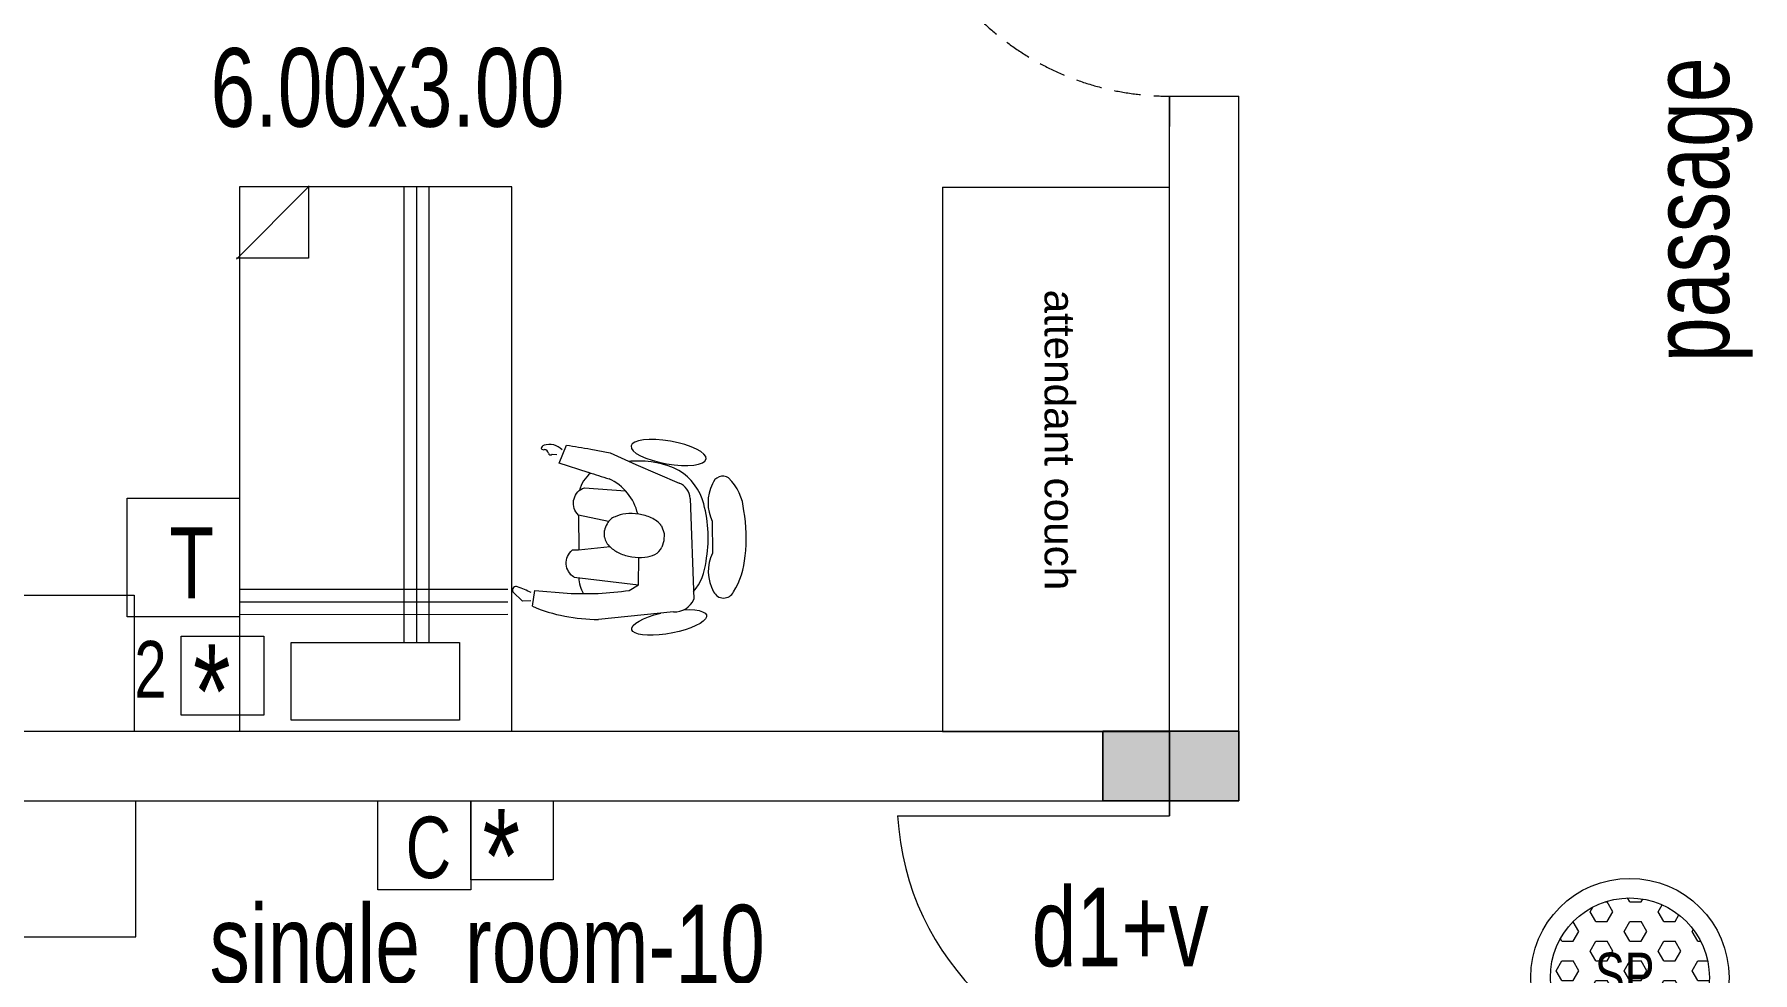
# Model space of a CAD drawing. Header units: metres. Extents: x 191982 to 427160, y -8904 to 80370.
# Drawn here: x 320186 to 325869, y 51013 to 54116 of the extents above; entities that cross this region are included whole.
import ezdxf

# ---------------------------------------------------------------- set-up
doc = ezdxf.new("R2010")
doc.units = ezdxf.units.M
doc.header["$LTSCALE"] = 700
doc.header["$MEASUREMENT"] = 0
doc.linetypes.add('HIDDEN2', pattern=[0.1875, 0.125, -0.0625])
doc.layers.get('0').update_dxf_attribs({"lineweight": 9})
for name, color, linetype, lineweight in [('FURNITURE', 7, 'Continuous', 9), ('MAIN GATE', 7, 'Continuous', 9), ('NEW PLANS', 7, 'Continuous', 9), ('TEXT', 7, 'Continuous', 9)]:
    doc.layers.add(name, color=color, linetype=linetype, lineweight=lineweight)
doc.styles.get("Standard").update_dxf_attribs({"font": 'swisscl.ttf'})

# ---------------------------------------------------------------- blocks, each defined once
blk = doc.blocks.new('A$C68D14229')
for p, q in [((0.53, 0.15), (0.53, 72.15)), ((0.53, 72.15), (36.53, 72.15)), ((36.53, 72.15), (36.53, 0.15)), ((22.29, 60.4), (22.29, 0.15)), ((23.96, 60.4), (23.96, 0.15)), ((25.62, 60.4), (25.62, 0.15)), ((0.53, 56.71), (36, 56.69)), ((0.53, 55.02), (36, 55.02)), ((0.53, 53.36), (36, 53.36)), ((0.11, 9.73), (9.63, 0.15)), ((9.63, 9.58), (0.11, 9.58)), ((9.63, 0), (9.63, 9.58)), ((36.53, 0.15), (0.53, 0.15))]:
    blk.add_line(p, q)
blk.add_lwpolyline([(29.63, 70.7), (7.38, 70.7), (7.38, 60.4), (29.63, 60.4)], close=True)
blk = doc.blocks.new('CHAIR HUMAN')
at = {"layer": 'FURNITURE', "color": 8}
for p, q in [((-28.18, 22.59), (-29.99, 21.39)), ((-26.87, 22.25), (-28.18, 22.59)), ((-26.45, 23.08), (-26.56, 20.53)), ((-3.93, 19.47), (-15.58, 23.06)), ((-26.56, 20.53), (-21.37, 19.91)), ((-20.78, 17.15), (-10.32, 16.32)), ((-11.62, 17.49), (-10.32, 16.32)), ((-4.91, 0.99), (-1.09, 16.82)), ((-10.32, 16.32), (-11.13, 11.96)), ((-20.96, 12.75), (-21.91, 12.95)), ((-16.02, 11.22), (-20.96, 12.75)), ((-17.24, 9.83), (-17.46, 8.82)), ((-17.08, 7.25), (-22.07, 7.18)), ((-8.57, 6.25), (-7.89, 7.38)), ((-21.86, 0.1), (-26.79, -0.42)), ((-21.97, 2.68), (-15.4, 1.86)), ((-28.18, -1.64), (-27.4, -1.72)), ((-26.79, -0.42), (-26.2, -3.51)), ((-19.05, -3.7), (-14.6, -2.65)), ((-14.6, -2.65), (-7.15, -1.1)), ((-26.2, -3.51), (-26.2, -3.51)), ((-26.2, -3.51), (-26.2, -3.51)), ((-22.22, -3.67), (-19.05, -3.7))]:
    blk.add_line(p, q, dxfattribs=at)
at = {"layer": 'FURNITURE', "color": 253}
for p, q in [((-7.89, 7.38), (-7.74, 8.53)), ((-7.74, 8.53), (-7.84, 9.63))]:
    blk.add_line(p, q, dxfattribs=at)
at = {"layer": 'FURNITURE'}
blk.add_line((-22.25, 2.83), (-21.97, 2.68), dxfattribs=at)
for points in [[(-20.01, 17.09, -0.12585), (-18.76, 19.46, -0.12585)], [(-1.39, 15.6, -0.1466), (-0.38, 10.46, -0.10836), (-2.58, 1.41, -0.19652), (-7.57, -3.09, -0.140333), (-15.07, -3.08, -0.015809), (-15.85, -2.91, -0.015809)], [(-21.47, 0.14, -0.171126), (-22.7, 3.27)]]:
    blk.add_lwpolyline(points, format="xyb", dxfattribs=at)
blk.add_lwpolyline([(-0.68, 3.9), (0.35, 8.92, -0.246024), (1.78, 15, -0.627364), (4.93, 14.41, -0.121702), (5.63, 8.35, -0.072521), (3.99, 1.22, -0.181268), (0.53, -3.48, -0.504268), (-1.83, -2.01, -0.233344), (-0.68, 3.9, -0.38021)], format="xyb", close=True, dxfattribs=at)
blk.add_lwpolyline([(-22.03, 7.18), (-20.9, 12.74)], dxfattribs=at)
at = {"layer": 'FURNITURE', "color": 8}
for centre, start, end in [((-19.84, 14.64), 110.5954, 219.206), ((-20.6, 4.94), 123.3791, 231.9897)]:
    blk.add_arc(centre, 2.68, start, end, dxfattribs=at)
at = {"layer": 'FURNITURE', "color": 8, "extrusion": (0, 0, -1)}
for centre, major_axis, ratio, start_param, end_param in [((-21.07, 0.76), (24.86, -0.06), 0.919648, 4.491971, 4.932807), ((-29.52, 21.04), (0, -0.588), 1, -0.181994, 2.206091), ((-37.86, 66.35), (46.66, 0), 1, 1.337822, 1.388802), ((-27.59, -25.99), (47.8, -11.87), 0.939866, 4.610213, 4.814565), ((-4.47, 16.04), (3.47, 0), 1, 4.867739, 6.055789), ((-14.85, 8.96), (2.54, 0), 1, 3.491617, 4.236706), ((-13.09, 6.41), (0, -5.63), 1, 2.594814, 2.913029), ((-12.59, 4.24), (0, -7.86), 1, 2.913029, 3.182008), ((-12.59, 4.24), (7.86, 0), 1, 4.752804, 5.021783), ((-11.96, 6.18), (0, -5.82), 1, 3.450037, 3.73676), ((-14.56, 8.79), (0, -2.9), 1, 1.166218, 1.580842), ((-10.5, 8.91), (0, -2.76), 1, 3.85574, 4.450397), ((-15.1, 8.15), (2.18, 0), 1, 2.108812, 2.908893), ((-12.91, 10.84), (0, -5.63), 1, 0.309394, 0.627609), ((-11.21, 9.18), (3.94, 0), 1, 0.836911, 1.376484), ((-20.3, 8.59), (8.35, 0), 1, 0.429031, 1.337682), ((-12.23, 12.96), (0, -7.86), 1, 0.040415, 0.309394), ((-12.23, 12.96), (0, -7.86), 1, -0.228563, 0.040415), ((6.06, -246.49), (0, -248.16), 1, 3.028829, 3.042968), ((-7.75, 1.79), (2.95, 0), 1, 0.274705, 1.364745), ((-29.74, -2.48), (0.428, 0), 1, 3.842995, 5.296205), ((-28.34, -0.27), (2.87, 0), 1, 0.966213, 2.087194), ((-29.43, -1.43), (0, -0.689), 1, -1.1852, 0.10245), ((-28.47, -1.82), (0, -0.345), 1, 1.956393, 4.171446), ((-34.81, -265.82), (0, -262.45), 1, 3.174422, 3.189594)]:
    blk.add_ellipse(centre, major_axis=major_axis, ratio=ratio, start_param=start_param, end_param=end_param, dxfattribs=at)
at = {"layer": 'FURNITURE'}
blk.add_ellipse((-4.28, 21.29, -17.21), major_axis=(-5.69, 2.31), ratio=0.286876, start_param=2.025834, end_param=7.681694, dxfattribs=at)
at = {"layer": 'FURNITURE', "color": 253, "extrusion": (0, 0, -1)}
blk.add_ellipse((-29.46, -2.23), major_axis=(0.602, 0), ratio=1, start_param=2.087194, end_param=3.199031, dxfattribs=at)
at = {"layer": 'FURNITURE'}
blk.add_ellipse((-9.79, -5.6, -17.21), major_axis=(-6.15, 0.17), ratio=0.3, dxfattribs=at)
blk = doc.blocks.new('DAS')
at = {"layer": 'MAIN GATE'}
h = blk.add_hatch(dxfattribs=at)
h.set_pattern_fill('HEX', color=1, scale=0.3, style=0)
h.paths.add_polyline_path([(-3163.779, -2.1999, 1), (-3163.253, -2.1999, 1)])
at = {"layer": 'MAIN GATE', "color": 5}
for radius in [0.3279, 0.263]:
    blk.add_circle((-3163.516, -2.1999), radius, dxfattribs=at)
at = {"layer": 'NEW PLANS', "color": 7}
blk.add_text('SP', height=0.144, dxfattribs=at).set_placement((-3163.6314, -2.2621))

msp = doc.modelspace()

# ---------------------------------------------------------------- hatches: boundary and pattern name
at = {"layer": 'NEW PLANS'}
for points in [[(323719.904, 51811.692), (323719.904, 51581.692), (323939.904, 51581.692), (323939.904, 51811.692)], [(323939.904, 51581.692), (323719.904, 51581.692), (323719.904, 51811.692), (323939.904, 51811.692)], [(323719.904, 51811.692), (323719.904, 51581.692), (323939.904, 51581.692), (323939.904, 51811.692)], [(323719.904, 51581.692), (323719.904, 51811.692), (323939.904, 51811.692), (323939.904, 51581.692)], [(323949.904, 51581.692), (323949.904, 51811.692), (323719.904, 51811.692), (323719.904, 51581.692)], [(323949.904, 51581.692), (323949.904, 51811.692), (323719.904, 51811.692), (323719.904, 51581.692)], [(323719.904, 51811.692), (323719.904, 51581.692), (323939.904, 51581.692), (323939.904, 51811.692)], [(323719.904, 51811.692), (323719.904, 51581.692), (323939.904, 51581.692), (323939.904, 51811.692)], [(323719.904, 51811.692), (323719.904, 51581.692), (323939.904, 51581.692), (323939.904, 51811.692)], [(323719.904, 51811.692), (323719.904, 51581.692), (323939.904, 51581.692), (323939.904, 51811.692)], [(323949.904, 51811.692), (323949.904, 51581.692), (323719.904, 51581.692), (323719.904, 51811.692)], [(323949.904, 51811.692), (323949.904, 51581.692), (323719.904, 51581.692), (323719.904, 51811.692)], [(323719.904, 51811.692), (323719.904, 51581.692), (323939.904, 51581.692), (323939.904, 51811.692)], [(323719.904, 51811.692), (323719.904, 51581.692), (323939.904, 51581.692), (323939.904, 51811.692)], [(323949.904, 51811.692), (323949.904, 51581.692), (323719.904, 51581.692), (323719.904, 51811.692)], [(323949.904, 51811.692), (323949.904, 51581.692), (323719.904, 51581.692), (323719.904, 51811.692)], [(323719.904, 51811.692), (323719.904, 51581.692), (323939.904, 51581.692), (323939.904, 51811.692)], [(323719.904, 51811.692), (323719.904, 51581.692), (323939.904, 51581.692), (323939.904, 51811.692)], [(323719.904, 51811.692), (323719.904, 51581.692), (323939.904, 51581.692), (323939.904, 51811.692)], [(323719.904, 51811.692), (323719.904, 51581.692), (323939.904, 51581.692), (323939.904, 51811.692)], [(323949.904, 51811.692), (323949.904, 51581.692), (323719.904, 51581.692), (323719.904, 51811.692)], [(323949.904, 51811.692), (323949.904, 51581.692), (323719.904, 51581.692), (323719.904, 51811.692)], [(323719.904, 51811.692), (323719.904, 51581.692), (323939.904, 51581.692), (323939.904, 51811.692)], [(323719.904, 51811.692), (323719.904, 51581.692), (323939.904, 51581.692), (323939.904, 51811.692)], [(323719.904, 51811.692), (323719.904, 51581.692), (323939.904, 51581.692), (323939.904, 51811.692)], [(323719.904, 51811.692), (323719.904, 51581.692), (323939.904, 51581.692), (323939.904, 51811.692)], [(323719.904, 51811.692), (323719.904, 51581.692), (323939.904, 51581.692), (323939.904, 51811.692)], [(323719.904, 51811.692), (323719.904, 51581.692), (323939.904, 51581.692), (323939.904, 51811.692)], [(323949.904, 51811.692), (323949.904, 51581.692), (323719.904, 51581.692), (323719.904, 51811.692)], [(323949.904, 51811.692), (323949.904, 51581.692), (323719.904, 51581.692), (323719.904, 51811.692)], [(323719.904, 51811.692), (323719.904, 51581.692), (323939.904, 51581.692), (323939.904, 51811.692)], [(323939.904, 51811.692), (323939.904, 51581.692), (324169.904, 51581.692), (324169.904, 51811.692)], [(323939.904, 51581.692), (323939.904, 51811.692), (324169.904, 51811.692), (324169.904, 51581.692)], [(323939.904, 51811.692), (323939.904, 51581.692), (324169.904, 51581.692), (324169.904, 51811.692)], [(323939.904, 51581.692), (323939.904, 51811.692), (324169.904, 51811.692), (324169.904, 51581.692)], [(323939.904, 51811.692), (323939.904, 51581.692), (324169.904, 51581.692), (324169.904, 51811.692)], [(323939.904, 51811.692), (323939.904, 51581.692), (324169.904, 51581.692), (324169.904, 51811.692)], [(323939.904, 51811.692), (323939.904, 51581.692), (324169.904, 51581.692), (324169.904, 51811.692)], [(323939.904, 51811.692), (323939.904, 51581.692), (324169.904, 51581.692), (324169.904, 51811.692)], [(323939.904, 51811.692), (323939.904, 51581.692), (324169.904, 51581.692), (324169.904, 51811.692)], [(323939.904, 51811.692), (323939.904, 51581.692), (324169.904, 51581.692), (324169.904, 51811.692)], [(323939.904, 51811.692), (323939.904, 51581.692), (324169.904, 51581.692), (324169.904, 51811.692)], [(323939.904, 51811.692), (323939.904, 51581.692), (324169.904, 51581.692), (324169.904, 51811.692)], [(323939.904, 51811.692), (323939.904, 51581.692), (324169.904, 51581.692), (324169.904, 51811.692)], [(323939.904, 51811.692), (323939.904, 51581.692), (324169.904, 51581.692), (324169.904, 51811.692)], [(323939.904, 51811.692), (323939.904, 51581.692), (324169.904, 51581.692), (324169.904, 51811.692)], [(323939.904, 51811.692), (323939.904, 51581.692), (324169.904, 51581.692), (324169.904, 51811.692)], [(323939.904, 51811.692), (323939.904, 51581.692), (324169.904, 51581.692), (324169.904, 51811.692)], [(323939.904, 51811.692), (323939.904, 51581.692), (324169.904, 51581.692), (324169.904, 51811.692)], [(323939.904, 51811.692), (323939.904, 51581.692), (324169.904, 51581.692), (324169.904, 51811.692)], [(323939.904, 51811.692), (323939.904, 51581.692), (324169.904, 51581.692), (324169.904, 51811.692)], [(323939.904, 51811.692), (323939.904, 51581.692), (324169.904, 51581.692), (324169.904, 51811.692)], [(323949.904, 51581.692), (324169.904, 51581.692), (324169.904, 51811.692), (323949.904, 51811.692)], [(323949.904, 51581.692), (324169.904, 51581.692), (324169.904, 51811.692), (323949.904, 51811.692)], [(323949.904, 51811.692), (324169.904, 51811.692), (324169.904, 51581.692), (323949.904, 51581.692)], [(323949.904, 51811.692), (324169.904, 51811.692), (324169.904, 51581.692), (323949.904, 51581.692)], [(323949.904, 51811.692), (324169.904, 51811.692), (324169.904, 51581.692), (323949.904, 51581.692)], [(323949.904, 51811.692), (324169.904, 51811.692), (324169.904, 51581.692), (323949.904, 51581.692)], [(323949.904, 51811.692), (324169.904, 51811.692), (324169.904, 51581.692), (323949.904, 51581.692)], [(323949.904, 51811.692), (324169.904, 51811.692), (324169.904, 51581.692), (323949.904, 51581.692)], [(323949.904, 51811.692), (324169.904, 51811.692), (324169.904, 51581.692), (323949.904, 51581.692)], [(323949.904, 51811.692), (324169.904, 51811.692), (324169.904, 51581.692), (323949.904, 51581.692)]]:
    msp.add_hatch(color=256, dxfattribs=at).paths.add_polyline_path(points)

# ---------------------------------------------------------------- linework, layer by layer
for points in [[(320493.351, 52582.134), (320864.904, 52582.134), (320864.904, 52189.881), (320493.351, 52189.881)], [(320672.305, 52126.382), (320945.112, 52126.382), (320945.112, 51864.639), (320672.305, 51864.639)], [(321322.67, 51581.692), (321629.578, 51581.692), (321629.578, 51287.232), (321322.67, 51287.232)], [(321629.578, 51581.692), (321902.385, 51581.692), (321902.385, 51319.95), (321629.578, 51319.95)]]:
    msp.add_lwpolyline(points, close=True)
at = {"layer": 'FURNITURE'}
for p, q in [((323189.904, 53611.05), (323939.904, 53611.05)), ((323189.904, 53611.05), (323189.904, 51811.05)), ((319316.888, 52261.692), (320516.888, 52261.692)), ((320516.888, 52261.692), (320516.888, 51811.692)), ((323189.904, 51811.05), (323939.904, 51811.05)), ((320521.888, 51131.692), (320521.888, 51581.692)), ((319321.888, 51131.692), (320521.888, 51131.692))]:
    msp.add_line(p, q, dxfattribs=at)
at = {"layer": 'NEW PLANS'}
for p, q in [((323939.904, 51531.673), (323939.904, 53911.673)), ((323939.904, 53911.673), (323939.904, 53811.673)), ((323939.904, 51581.673), (323939.904, 53911.673)), ((323939.904, 51581.673), (323939.904, 53911.673)), ((323939.904, 53911.673), (324169.904, 53911.673)), ((324169.904, 51811.673), (324169.904, 53911.673)), ((324169.904, 51581.673), (324169.904, 53911.673)), ((324169.904, 51581.673), (324169.904, 53911.673)), ((317709.904, 51811.692), (324169.904, 51811.692)), ((317709.904, 51811.692), (324169.904, 51811.692)), ((317709.904, 51811.692), (324169.904, 51811.692)), ((317709.904, 51811.692), (324169.904, 51811.692)), ((317709.904, 51811.692), (324169.904, 51811.692)), ((319859.904, 51811.692), (324169.904, 51811.692)), ((319859.904, 51811.692), (324169.904, 51811.692)), ((319859.904, 51811.692), (324169.904, 51811.692)), ((323719.904, 51811.692), (324169.904, 51811.692)), ((323719.904, 51811.692), (324169.904, 51811.692)), ((323719.904, 51811.692), (324169.904, 51811.692)), ((323719.904, 51581.692), (323719.904, 51811.692)), ((323719.904, 51811.692), (324169.904, 51811.692)), ((323719.904, 51811.692), (323719.904, 51581.692)), ((323719.904, 51811.692), (324169.904, 51811.692)), ((323719.904, 51811.692), (324169.904, 51811.692)), ((323719.904, 51581.692), (323719.904, 51811.692)), ((323719.904, 51811.692), (324169.904, 51811.692)), ((323719.904, 51811.692), (324169.904, 51811.692)), ((323719.904, 51811.692), (323719.904, 51581.692)), ((323719.904, 51811.692), (324169.904, 51811.692)), ((323719.904, 51811.692), (324169.904, 51811.692)), ((323719.904, 51811.692), (324169.904, 51811.692)), ((323719.904, 51811.692), (324169.904, 51811.692)), ((323719.904, 51811.692), (324169.904, 51811.692)), ((323719.904, 51581.692), (323719.904, 51811.692)), ((323719.904, 51811.692), (324169.904, 51811.692)), ((323719.904, 51811.692), (324169.904, 51811.692)), ((323719.904, 51811.692), (324169.904, 51811.692)), ((323719.904, 51811.692), (324169.904, 51811.692)), ((323719.904, 51811.692), (324169.904, 51811.692)), ((323719.904, 51581.692), (323719.904, 51811.692)), ((323719.904, 51811.692), (324169.904, 51811.692)), ((323719.904, 51811.692), (324169.904, 51811.692)), ((323719.904, 51811.692), (324169.904, 51811.692)), ((323719.904, 51811.692), (324169.904, 51811.692)), ((323719.904, 51581.692), (323719.904, 51811.692)), ((324169.904, 51811.692), (323719.904, 51811.692)), ((323719.904, 51811.692), (324169.904, 51811.692)), ((323719.904, 51811.692), (324169.904, 51811.692)), ((323719.904, 51581.692), (323719.904, 51811.692)), ((323719.904, 51811.692), (324169.904, 51811.692)), ((323719.904, 51811.692), (324169.904, 51811.692)), ((323719.904, 51811.692), (324169.904, 51811.692)), ((323719.904, 51811.692), (324169.904, 51811.692)), ((323719.904, 51581.692), (323719.904, 51811.692)), ((324169.904, 51811.692), (323719.904, 51811.692)), ((323719.904, 51811.692), (324169.904, 51811.692)), ((323719.904, 51811.692), (324169.904, 51811.692)), ((323719.904, 51581.692), (323719.904, 51811.692)), ((323719.904, 51811.692), (324169.904, 51811.692)), ((323719.904, 51811.692), (324169.904, 51811.692)), ((323719.904, 51811.692), (324169.904, 51811.692)), ((323719.904, 51811.692), (324169.904, 51811.692)), ((323719.904, 51811.692), (324169.904, 51811.692)), ((323719.904, 51581.692), (323719.904, 51811.692)), ((323719.904, 51811.692), (324169.904, 51811.692)), ((323719.904, 51811.692), (324169.904, 51811.692)), ((323719.904, 51811.692), (324169.904, 51811.692)), ((323719.904, 51811.692), (324169.904, 51811.692)), ((323719.904, 51811.692), (324169.904, 51811.692)), ((323719.904, 51581.692), (323719.904, 51811.692)), ((323719.904, 51811.692), (324169.904, 51811.692)), ((323719.904, 51811.692), (324169.904, 51811.692)), ((323719.904, 51811.692), (324169.904, 51811.692)), ((323719.904, 51811.692), (324169.904, 51811.692)), ((323719.904, 51581.692), (323719.904, 51811.692)), ((324169.904, 51811.692), (323719.904, 51811.692)), ((323719.904, 51811.692), (324169.904, 51811.692)), ((323719.904, 51811.692), (324169.904, 51811.692)), ((323719.904, 51581.692), (323719.904, 51811.692)), ((323719.904, 51581.692), (323719.904, 51811.692)), ((323719.904, 51581.692), (323719.904, 51811.692)), ((323719.904, 51811.692), (324169.904, 51811.692)), ((323719.904, 51811.692), (324169.904, 51811.692)), ((323719.904, 51811.692), (324169.904, 51811.692)), ((323719.904, 51811.692), (324169.904, 51811.692)), ((323719.904, 51811.692), (324169.904, 51811.692)), ((323719.904, 51581.692), (323719.904, 51811.692)), ((323719.904, 51811.692), (324169.904, 51811.692)), ((323719.904, 51811.692), (324169.904, 51811.692)), ((323719.904, 51811.692), (324169.904, 51811.692)), ((323719.904, 51811.692), (324169.904, 51811.692)), ((323719.904, 51811.692), (324169.904, 51811.692)), ((323719.904, 51581.692), (323719.904, 51811.692)), ((323719.904, 51811.692), (324169.904, 51811.692)), ((323719.904, 51811.692), (324169.904, 51811.692)), ((323719.904, 51811.692), (324169.904, 51811.692)), ((323719.904, 51811.692), (324169.904, 51811.692)), ((323719.904, 51581.692), (323719.904, 51811.692)), ((324169.904, 51811.692), (323719.904, 51811.692)), ((323719.904, 51811.692), (324169.904, 51811.692)), ((323719.904, 51811.692), (324169.904, 51811.692)), ((323719.904, 51581.692), (323719.904, 51811.692)), ((323719.904, 51581.692), (323719.904, 51811.692)), ((323939.904, 51811.692), (323939.904, 51581.692)), ((323939.904, 51811.692), (323939.904, 51581.692)), ((323939.904, 51811.692), (323939.904, 51531.692)), ((324169.904, 51811.692), (324169.904, 51581.692)), ((324169.904, 51811.692), (324169.904, 51581.692)), ((324169.904, 51581.692), (324169.904, 51811.692)), ((324169.904, 51581.692), (324169.904, 51811.692)), ((324169.904, 51581.692), (324169.904, 51811.692)), ((324169.904, 51581.692), (324169.904, 51811.692)), ((324169.904, 51581.692), (324169.904, 51811.692)), ((324169.904, 51581.692), (324169.904, 51811.692)), ((324169.904, 51581.692), (324169.904, 51811.692)), ((324169.904, 51581.692), (324169.904, 51811.692)), ((317709.904, 51581.692), (324169.904, 51581.692)), ((317709.904, 51581.692), (324169.904, 51581.692)), ((317709.904, 51581.692), (324169.904, 51581.692)), ((317709.904, 51581.692), (324169.904, 51581.692)), ((317709.904, 51581.692), (324169.904, 51581.692)), ((319859.904, 51581.692), (324169.904, 51581.692)), ((319859.904, 51581.692), (324169.904, 51581.692)), ((319859.904, 51581.692), (324169.904, 51581.692)), ((323719.904, 51581.692), (324169.904, 51581.692)), ((323719.904, 51581.692), (324169.904, 51581.692)), ((323719.904, 51581.692), (324169.904, 51581.692)), ((323719.904, 51581.692), (324169.904, 51581.692)), ((323719.904, 51581.692), (324169.904, 51581.692)), ((323719.904, 51581.692), (324169.904, 51581.692)), ((323719.904, 51581.692), (324169.904, 51581.692)), ((323719.904, 51581.692), (324169.904, 51581.692)), ((323719.904, 51581.692), (324169.904, 51581.692)), ((323719.904, 51581.692), (324169.904, 51581.692)), ((323719.904, 51581.692), (324169.904, 51581.692)), ((323719.904, 51581.692), (324169.904, 51581.692)), ((323719.904, 51581.692), (324169.904, 51581.692)), ((323719.904, 51581.692), (324169.904, 51581.692)), ((323719.904, 51581.692), (324169.904, 51581.692)), ((323719.904, 51581.692), (324169.904, 51581.692)), ((323719.904, 51581.692), (324169.904, 51581.692)), ((323719.904, 51581.692), (324169.904, 51581.692)), ((323719.904, 51581.692), (324169.904, 51581.692)), ((323719.904, 51581.692), (324169.904, 51581.692)), ((323719.904, 51581.692), (324169.904, 51581.692)), ((323719.904, 51581.692), (324169.904, 51581.692)), ((323719.904, 51581.692), (324169.904, 51581.692)), ((323719.904, 51581.692), (324169.904, 51581.692)), ((323719.904, 51581.692), (324169.904, 51581.692)), ((323719.904, 51581.692), (324169.904, 51581.692)), ((323719.904, 51581.692), (324169.904, 51581.692)), ((323719.904, 51581.692), (324169.904, 51581.692)), ((323719.904, 51581.692), (324169.904, 51581.692)), ((323719.904, 51581.692), (324169.904, 51581.692)), ((323719.904, 51581.692), (323939.904, 51581.692)), ((323719.904, 51581.692), (324169.904, 51581.692)), ((323719.904, 51581.692), (324169.904, 51581.692)), ((323719.904, 51581.692), (324169.904, 51581.692)), ((323719.904, 51581.692), (324169.904, 51581.692)), ((323719.904, 51581.692), (324169.904, 51581.692)), ((323719.904, 51581.692), (324169.904, 51581.692)), ((323719.904, 51581.692), (324169.904, 51581.692)), ((323719.904, 51581.692), (324169.904, 51581.692)), ((323719.904, 51581.692), (324169.904, 51581.692)), ((323719.904, 51581.692), (324169.904, 51581.692)), ((323719.904, 51581.692), (324169.904, 51581.692)), ((323719.904, 51581.692), (324169.904, 51581.692)), ((323719.904, 51581.692), (324169.904, 51581.692)), ((323719.904, 51581.692), (324169.904, 51581.692)), ((323719.904, 51581.692), (324169.904, 51581.692)), ((323719.904, 51581.692), (324169.904, 51581.692)), ((323719.904, 51581.692), (323939.904, 51581.692)), ((323719.904, 51581.692), (324169.904, 51581.692)), ((323719.904, 51581.692), (324169.904, 51581.692)), ((323719.904, 51581.692), (324169.904, 51581.692)), ((323719.904, 51581.692), (324169.904, 51581.692)), ((323719.904, 51581.692), (324169.904, 51581.692)), ((323719.904, 51581.692), (324169.904, 51581.692)), ((323719.904, 51581.692), (324169.904, 51581.692)), ((323719.904, 51581.692), (324169.904, 51581.692)), ((323719.904, 51581.692), (324169.904, 51581.692)), ((323719.904, 51581.692), (324169.904, 51581.692)), ((323719.904, 51581.692), (324169.904, 51581.692)), ((323719.904, 51581.692), (324169.904, 51581.692)), ((323719.904, 51581.692), (324169.904, 51581.692)), ((323719.904, 51581.692), (324169.904, 51581.692)), ((323719.904, 51581.692), (324169.904, 51581.692)), ((323719.904, 51581.692), (324169.904, 51581.692)), ((323889.904, 51581.692), (323939.904, 51581.692)), ((323889.904, 51581.692), (323939.904, 51581.692)), ((323939.904, 51531.692), (323939.904, 51581.692)), ((323939.904, 51581.692), (323939.904, 51531.692)), ((324169.904, 51581.692), (324169.904, 51586.47)), ((323041.294, 51531.692), (323939.904, 51531.692)), ((323041.294, 51531.692), (323939.904, 51531.692))]:
    msp.add_line(p, q, dxfattribs=at)
for points in [[(324169.904, 51581.692), (324169.904, 51811.692), (323719.904, 51811.692), (323719.904, 51581.692)], [(324169.904, 51811.692), (324169.904, 51581.692), (323719.904, 51581.692), (323719.904, 51811.692)], [(324169.904, 51581.692), (324169.904, 51811.692), (323719.904, 51811.692), (323719.904, 51581.692)], [(324169.904, 51811.692), (324169.904, 51581.692), (323719.904, 51581.692), (323719.904, 51811.692)], [(323719.904, 51811.692), (323719.904, 51581.692), (324169.904, 51581.692), (324169.904, 51811.692)], [(323719.904, 51811.692), (323719.904, 51581.692), (324169.904, 51581.692), (324169.904, 51811.692)], [(324169.904, 51581.692), (324169.904, 51811.692), (323719.904, 51811.692), (323719.904, 51581.692)], [(324169.904, 51581.692), (324169.904, 51811.692), (323719.904, 51811.692), (323719.904, 51581.692)], [(324169.904, 51581.692), (324169.904, 51811.692), (323719.904, 51811.692), (323719.904, 51581.692)], [(324169.904, 51581.692), (324169.904, 51811.692), (323719.904, 51811.692), (323719.904, 51581.692)], [(323719.904, 51581.692), (323719.904, 51811.692), (324169.904, 51811.692), (324169.904, 51581.692)], [(323719.904, 51581.692), (323719.904, 51811.692), (324169.904, 51811.692), (324169.904, 51581.692)], [(324169.904, 51581.692), (324169.904, 51811.692), (323719.904, 51811.692), (323719.904, 51581.692)], [(324169.904, 51581.692), (324169.904, 51811.692), (323719.904, 51811.692), (323719.904, 51581.692)], [(323719.904, 51581.692), (323719.904, 51811.692), (324169.904, 51811.692), (324169.904, 51581.692)], [(323719.904, 51581.692), (323719.904, 51811.692), (324169.904, 51811.692), (324169.904, 51581.692)], [(324169.904, 51581.692), (324169.904, 51811.692), (323719.904, 51811.692), (323719.904, 51581.692)], [(324169.904, 51581.692), (324169.904, 51811.692), (323719.904, 51811.692), (323719.904, 51581.692)], [(324169.904, 51581.692), (324169.904, 51811.692), (323719.904, 51811.692), (323719.904, 51581.692)], [(324169.904, 51581.692), (324169.904, 51811.692), (323719.904, 51811.692), (323719.904, 51581.692)], [(323719.904, 51581.692), (323719.904, 51811.692), (324169.904, 51811.692), (324169.904, 51581.692)], [(323719.904, 51581.692), (323719.904, 51811.692), (324169.904, 51811.692), (324169.904, 51581.692)], [(324169.904, 51581.692), (324169.904, 51811.692), (323719.904, 51811.692), (323719.904, 51581.692)], [(324169.904, 51581.692), (324169.904, 51811.692), (323719.904, 51811.692), (323719.904, 51581.692)], [(324169.904, 51581.692), (324169.904, 51811.692), (323719.904, 51811.692), (323719.904, 51581.692)], [(324169.904, 51581.692), (324169.904, 51811.692), (323719.904, 51811.692), (323719.904, 51581.692)], [(324169.904, 51581.692), (324169.904, 51811.692), (323719.904, 51811.692), (323719.904, 51581.692)], [(324169.904, 51581.692), (324169.904, 51811.692), (323719.904, 51811.692), (323719.904, 51581.692)], [(323719.904, 51581.692), (323719.904, 51811.692), (324169.904, 51811.692), (324169.904, 51581.692)], [(323719.904, 51581.692), (323719.904, 51811.692), (324169.904, 51811.692), (324169.904, 51581.692)], [(324169.904, 51581.692), (324169.904, 51811.692), (323719.904, 51811.692), (323719.904, 51581.692)]]:
    msp.add_lwpolyline(points, close=True, dxfattribs=at)
at = {"layer": 'NEW PLANS', "linetype": 'HIDDEN2'}
msp.add_arc((323939.904, 54811.673), 900, 183.184739, 270, dxfattribs=at)
at = {"layer": 'NEW PLANS'}
msp.add_arc((323939.904, 51581.692), 900, 183.184739, 270, dxfattribs=at)

# ---------------------------------------------------------------- block references
at = {"layer": 'FURNITURE', "xscale": -25.000000000091, "yscale": 25.000000000091, "zscale": 25, "rotation": 180}
msp.add_blockref('A$C68D14229', (320851.704, 53615.565), dxfattribs=at)
at = {"layer": 'MAIN GATE', "xscale": 1000, "yscale": 1000, "zscale": 1000}
msp.add_blockref('DAS', (3488978.824, 53197.191), dxfattribs=at)
at = {"layer": 'TEXT', "xscale": -20.4787565615608, "yscale": 20.478756558191, "zscale": 20.4787565586375, "rotation": 168.6325072443158}
msp.add_blockref('CHAIR HUMAN', (322457.627, 52581.458), dxfattribs=at)

# ---------------------------------------------------------------- texts
at = {"attachment_point": 1}
for s, insert, char_height, width in [('T', (320633.33, 52485.625), 234.375, 128.74319), ('2', (320516.888, 52110.05), 187.5, 102.99455), ('*', (320710.975, 52099.161), 312.5, 171.65759), ('*', (321668.248, 51554.472), 312.5, 171.65759), ('C', (321414.442, 51529.198), 203.161, 111.59736)]:
    msp.add_mtext(s, dxfattribs=dict(at, insert=insert, char_height=char_height, width=width))
at = {"layer": 'NEW PLANS'}
msp.add_text('passage  3 m. wide', height=260, rotation=90, dxfattribs=at).set_placement((325790.417, 53032.023))
for s, p in [('6.00x3.00', (320768.733, 53810.489)), ('d1+v', (323484.593, 51034.418)), ('single  room-10', (320765.712, 50977.689))]:
    msp.add_text(s, height=260, dxfattribs=at).set_placement(p)
at = {"layer": 'TEXT', "insert": (323627.298, 52774.769), "char_height": 100, "width": 2917.46724, "attachment_point": 2, "rotation": 270}
msp.add_mtext('{\\fArial|b0|i0|c0|p34;attendant couch}', dxfattribs=at)

doc.saveas('drawing.dxf')
